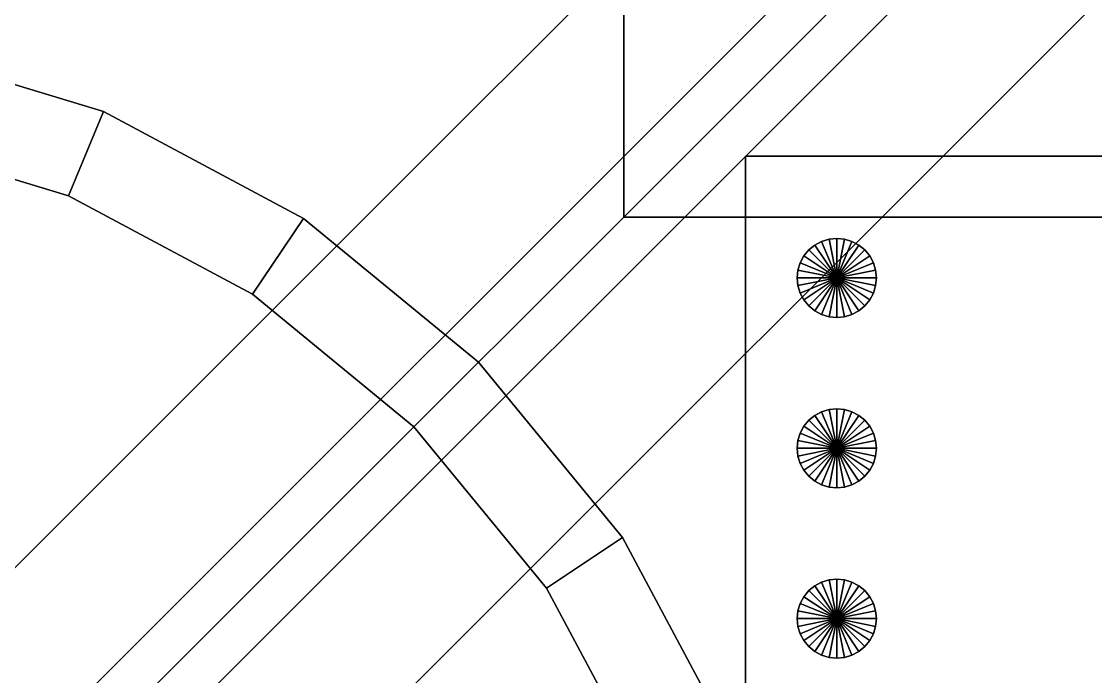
# Model space of a CAD drawing. Extents: x -65 to 400, y -475 to 105.
# Drawn here: x -25.89 to -8.25, y -23.55 to -12.79 of the extents above; entities that cross this region are included whole.
import ezdxf

# ---------------------------------------------------------------- set-up
doc = ezdxf.new("R2010")
doc.units = 0
for name, color, linetype in [('DRONE_ELECTRONICS', 3, 'CONTINUOUS'), ('DRONE_FRAME', 8, 'CONTINUOUS'), ('GROUND', 8, 'CONTINUOUS'), ('POWER', 1, 'CONTINUOUS')]:
    doc.layers.add(name, color=color, linetype=linetype)

msp = doc.modelspace()

# ---------------------------------------------------------------- linework, layer by layer
at = {"layer": 'DRONE_ELECTRONICS'}
for points in [[(-14, -33, 9), (14, -33, 9), (14, -15, 9), (-14, -15, 9)], [(-14, -33, 10.6), (14, -33, 10.6), (14, -15, 10.6), (-14, -15, 10.6)], [(14, -15, 9), (-14, -15, 9), (-14, -15, 10.6), (14, -15, 10.6)], [(-14, -15, 9), (-14, -33, 9), (-14, -33, 10.6), (-14, -15, 10.6)]]:
    msp.add_3dface(points, dxfattribs=at)
at = {"layer": 'DRONE_FRAME'}
for points in [[(-16, -16), (16, -16), (16, 16), (-16, 16)], [(-16, -16, 2.3), (16, -16, 2.3), (16, 16, 2.3), (-16, 16, 2.3)], [(-16, 16), (-16, -16), (-16, -16, 2.3), (-16, 16, 2.3)], [(2.121, -2.121), (-29.699, -33.941), (-33.941, -29.699), (-2.121, 2.121)], [(2.121, -2.121, 2.3), (-29.699, -33.941, 2.3), (-33.941, -29.699, 2.3), (-2.121, 2.121, 2.3)], [(-33.941, -29.699), (-2.121, 2.121), (-2.121, 2.121, 2.3), (-33.941, -29.699, 2.3)], [(2.121, -2.121), (-29.699, -33.941), (-29.699, -33.941, 2.3), (2.121, -2.121, 2.3)], [(-24.549, -14.266), (-28.113, -13.185), (-28.406, -14.656), (-25.123, -15.652)], [(-24.549, -14.266, 23), (-28.113, -13.185, 23), (-28.406, -14.656, 23), (-25.123, -15.652, 23)], [(-24.549, -14.266), (-28.113, -13.185), (-28.113, -13.185, 23), (-24.549, -14.266, 23)], [(-21.264, -16.022), (-24.549, -14.266), (-25.123, -15.652), (-22.098, -17.269)], [(-21.264, -16.022, 23), (-24.549, -14.266, 23), (-25.123, -15.652, 23), (-22.098, -17.269, 23)], [(-21.264, -16.022), (-24.549, -14.266), (-24.549, -14.266, 23), (-21.264, -16.022, 23)], [(-25.123, -15.652), (-28.406, -14.656), (-28.406, -14.656, 23), (-25.123, -15.652, 23)], [(-22.098, -17.269), (-25.123, -15.652), (-25.123, -15.652, 23), (-22.098, -17.269, 23)], [(-18.385, -18.385), (-21.264, -16.022), (-22.098, -17.269), (-19.446, -19.446)], [(-18.385, -18.385, 23), (-21.264, -16.022, 23), (-22.098, -17.269, 23), (-19.446, -19.446, 23)], [(-18.385, -18.385), (-21.264, -16.022), (-21.264, -16.022, 23), (-18.385, -18.385, 23)], [(-16, -16), (16, -16), (16, -16, 2.3), (-16, -16, 2.3)], [(-19.446, -19.446), (-22.098, -17.269), (-22.098, -17.269, 23), (-19.446, -19.446, 23)], [(-16.022, -21.264), (-18.385, -18.385), (-19.446, -19.446), (-17.269, -22.098)], [(-16.022, -21.264, 23), (-18.385, -18.385, 23), (-19.446, -19.446, 23), (-17.269, -22.098, 23)], [(-16.022, -21.264), (-18.385, -18.385), (-18.385, -18.385, 23), (-16.022, -21.264, 23)], [(-17.269, -22.098), (-19.446, -19.446), (-19.446, -19.446, 23), (-17.269, -22.098, 23)], [(-14.266, -24.549), (-16.022, -21.264), (-17.269, -22.098), (-15.652, -25.123)], [(-14.266, -24.549, 23), (-16.022, -21.264, 23), (-17.269, -22.098, 23), (-15.652, -25.123, 23)], [(-14.266, -24.549), (-16.022, -21.264), (-16.022, -21.264, 23), (-14.266, -24.549, 23)], [(-15.652, -25.123), (-17.269, -22.098), (-17.269, -22.098, 23), (-15.652, -25.123, 23)]]:
    msp.add_3dface(points, dxfattribs=at)
at = {"layer": 'GROUND'}
msp.add_line((-30.82, -31.82, 3), (-8.546, -9.546, 4), dxfattribs=at)
at = {"layer": 'POWER'}
for p, q in [((-32.82, -31.82, 3), (-10.546, -9.546, 4)), ((-31.82, -31.82, 3), (-9.546, -9.546, 4))]:
    msp.add_line(p, q, dxfattribs=at)
for points in [[(-12.749, -16.399, 10.6), (-12.861, -16.46, 10.6), (-12.861, -16.46, 11.6), (-12.749, -16.399, 11.6)], [(-12.749, -16.399, 10.6), (-12.861, -16.46, 10.6), (-12.5, -17, 10.6)], [(-12.749, -16.399, 11.6), (-12.861, -16.46, 11.6), (-12.5, -17, 11.6)], [(-12.627, -16.362, 10.6), (-12.749, -16.399, 10.6), (-12.749, -16.399, 11.6), (-12.627, -16.362, 11.6)], [(-12.627, -16.362, 10.6), (-12.749, -16.399, 10.6), (-12.5, -17, 10.6)], [(-12.627, -16.362, 11.6), (-12.749, -16.399, 11.6), (-12.5, -17, 11.6)], [(-12.5, -16.35, 10.6), (-12.627, -16.362, 10.6), (-12.627, -16.362, 11.6), (-12.5, -16.35, 11.6)], [(-12.5, -16.35, 10.6), (-12.627, -16.362, 10.6), (-12.5, -17, 10.6)], [(-12.5, -16.35, 11.6), (-12.627, -16.362, 11.6), (-12.5, -17, 11.6)], [(-12.373, -16.362, 10.6), (-12.5, -16.35, 10.6), (-12.5, -16.35, 11.6), (-12.373, -16.362, 11.6)], [(-12.373, -16.362, 10.6), (-12.5, -16.35, 10.6), (-12.5, -17, 10.6)], [(-12.373, -16.362, 11.6), (-12.5, -16.35, 11.6), (-12.5, -17, 11.6)], [(-12.251, -16.399, 10.6), (-12.373, -16.362, 10.6), (-12.5, -17, 10.6)], [(-12.251, -16.399, 11.6), (-12.373, -16.362, 11.6), (-12.5, -17, 11.6)], [(-12.139, -16.46, 10.6), (-12.251, -16.399, 10.6), (-12.5, -17, 10.6)], [(-12.139, -16.46, 11.6), (-12.251, -16.399, 11.6), (-12.5, -17, 11.6)], [(-12.251, -16.399, 10.6), (-12.373, -16.362, 10.6), (-12.373, -16.362, 11.6), (-12.251, -16.399, 11.6)], [(-12.139, -16.46, 10.6), (-12.251, -16.399, 10.6), (-12.251, -16.399, 11.6), (-12.139, -16.46, 11.6)], [(-12.96, -16.54, 10.6), (-13.04, -16.639, 10.6), (-13.04, -16.639, 11.6), (-12.96, -16.54, 11.6)], [(-12.96, -16.54, 10.6), (-13.04, -16.639, 10.6), (-12.5, -17, 10.6)], [(-12.96, -16.54, 11.6), (-13.04, -16.639, 11.6), (-12.5, -17, 11.6)], [(-12.861, -16.46, 10.6), (-12.96, -16.54, 10.6), (-12.96, -16.54, 11.6), (-12.861, -16.46, 11.6)], [(-12.861, -16.46, 10.6), (-12.96, -16.54, 10.6), (-12.5, -17, 10.6)], [(-12.861, -16.46, 11.6), (-12.96, -16.54, 11.6), (-12.5, -17, 11.6)], [(-12.04, -16.54, 10.6), (-12.139, -16.46, 10.6), (-12.5, -17, 10.6)], [(-12.04, -16.54, 11.6), (-12.139, -16.46, 11.6), (-12.5, -17, 11.6)], [(-11.96, -16.639, 10.6), (-12.04, -16.54, 10.6), (-12.5, -17, 10.6)], [(-11.96, -16.639, 11.6), (-12.04, -16.54, 11.6), (-12.5, -17, 11.6)], [(-12.04, -16.54, 10.6), (-12.139, -16.46, 10.6), (-12.139, -16.46, 11.6), (-12.04, -16.54, 11.6)], [(-11.96, -16.639, 10.6), (-12.04, -16.54, 10.6), (-12.04, -16.54, 11.6), (-11.96, -16.639, 11.6)], [(-13.101, -16.751, 10.6), (-13.138, -16.873, 10.6), (-13.138, -16.873, 11.6), (-13.101, -16.751, 11.6)], [(-13.101, -16.751, 10.6), (-13.138, -16.873, 10.6), (-12.5, -17, 10.6)], [(-13.101, -16.751, 11.6), (-13.138, -16.873, 11.6), (-12.5, -17, 11.6)], [(-13.04, -16.639, 10.6), (-13.101, -16.751, 10.6), (-13.101, -16.751, 11.6), (-13.04, -16.639, 11.6)], [(-13.04, -16.639, 10.6), (-13.101, -16.751, 10.6), (-12.5, -17, 10.6)], [(-13.04, -16.639, 11.6), (-13.101, -16.751, 11.6), (-12.5, -17, 11.6)], [(-11.899, -16.751, 10.6), (-11.96, -16.639, 10.6), (-12.5, -17, 10.6)], [(-11.899, -16.751, 11.6), (-11.96, -16.639, 11.6), (-12.5, -17, 11.6)], [(-11.862, -16.873, 10.6), (-11.899, -16.751, 10.6), (-12.5, -17, 10.6)], [(-11.862, -16.873, 11.6), (-11.899, -16.751, 11.6), (-12.5, -17, 11.6)], [(-11.899, -16.751, 10.6), (-11.96, -16.639, 10.6), (-11.96, -16.639, 11.6), (-11.899, -16.751, 11.6)], [(-11.862, -16.873, 10.6), (-11.899, -16.751, 10.6), (-11.899, -16.751, 11.6), (-11.862, -16.873, 11.6)], [(-13.138, -16.873, 10.6), (-13.15, -17, 10.6), (-13.15, -17, 11.6), (-13.138, -16.873, 11.6)], [(-13.138, -16.873, 10.6), (-13.15, -17, 10.6), (-12.5, -17, 10.6)], [(-13.138, -16.873, 11.6), (-13.15, -17, 11.6), (-12.5, -17, 11.6)], [(-11.85, -17, 10.6), (-11.862, -16.873, 10.6), (-12.5, -17, 10.6)], [(-11.85, -17, 11.6), (-11.862, -16.873, 11.6), (-12.5, -17, 11.6)], [(-11.85, -17, 10.6), (-11.862, -16.873, 10.6), (-11.862, -16.873, 11.6), (-11.85, -17, 11.6)], [(-13.15, -17, 10.6), (-13.138, -17.127, 10.6), (-13.138, -17.127, 11.6), (-13.15, -17, 11.6)], [(-13.15, -17, 10.6), (-13.138, -17.127, 10.6), (-12.5, -17, 10.6)], [(-13.15, -17, 11.6), (-13.138, -17.127, 11.6), (-12.5, -17, 11.6)], [(-13.138, -17.127, 10.6), (-13.101, -17.249, 10.6), (-12.5, -17, 10.6)], [(-13.138, -17.127, 11.6), (-13.101, -17.249, 11.6), (-12.5, -17, 11.6)], [(-13.101, -17.249, 10.6), (-13.04, -17.361, 10.6), (-12.5, -17, 10.6)], [(-13.101, -17.249, 11.6), (-13.04, -17.361, 11.6), (-12.5, -17, 11.6)], [(-13.04, -17.361, 10.6), (-12.96, -17.46, 10.6), (-12.5, -17, 10.6)], [(-13.04, -17.361, 11.6), (-12.96, -17.46, 11.6), (-12.5, -17, 11.6)], [(-12.96, -17.46, 10.6), (-12.861, -17.54, 10.6), (-12.5, -17, 10.6)], [(-12.96, -17.46, 11.6), (-12.861, -17.54, 11.6), (-12.5, -17, 11.6)], [(-12.861, -17.54, 10.6), (-12.749, -17.601, 10.6), (-12.5, -17, 10.6)], [(-12.861, -17.54, 11.6), (-12.749, -17.601, 11.6), (-12.5, -17, 11.6)], [(-12.749, -17.601, 10.6), (-12.627, -17.638, 10.6), (-12.5, -17, 10.6)], [(-12.749, -17.601, 11.6), (-12.627, -17.638, 11.6), (-12.5, -17, 11.6)], [(-12.627, -17.638, 10.6), (-12.5, -17.65, 10.6), (-12.5, -17, 10.6)], [(-12.627, -17.638, 11.6), (-12.5, -17.65, 11.6), (-12.5, -17, 11.6)], [(-12.5, -17.65, 10.6), (-12.373, -17.638, 10.6), (-12.5, -17, 10.6)], [(-12.5, -17.65, 11.6), (-12.373, -17.638, 11.6), (-12.5, -17, 11.6)], [(-12.373, -17.638, 10.6), (-12.251, -17.601, 10.6), (-12.5, -17, 10.6)], [(-12.373, -17.638, 11.6), (-12.251, -17.601, 11.6), (-12.5, -17, 11.6)], [(-12.251, -17.601, 10.6), (-12.139, -17.54, 10.6), (-12.5, -17, 10.6)], [(-12.251, -17.601, 11.6), (-12.139, -17.54, 11.6), (-12.5, -17, 11.6)], [(-12.139, -17.54, 10.6), (-12.04, -17.46, 10.6), (-12.5, -17, 10.6)], [(-12.139, -17.54, 11.6), (-12.04, -17.46, 11.6), (-12.5, -17, 11.6)], [(-12.04, -17.46, 10.6), (-11.96, -17.361, 10.6), (-12.5, -17, 10.6)], [(-12.04, -17.46, 11.6), (-11.96, -17.361, 11.6), (-12.5, -17, 11.6)], [(-11.96, -17.361, 10.6), (-11.899, -17.249, 10.6), (-12.5, -17, 10.6)], [(-11.96, -17.361, 11.6), (-11.899, -17.249, 11.6), (-12.5, -17, 11.6)], [(-11.899, -17.249, 10.6), (-11.862, -17.127, 10.6), (-12.5, -17, 10.6)], [(-11.899, -17.249, 11.6), (-11.862, -17.127, 11.6), (-12.5, -17, 11.6)], [(-11.862, -17.127, 10.6), (-11.85, -17, 10.6), (-12.5, -17, 10.6)], [(-11.862, -17.127, 11.6), (-11.85, -17, 11.6), (-12.5, -17, 11.6)], [(-11.862, -17.127, 10.6), (-11.85, -17, 10.6), (-11.85, -17, 11.6), (-11.862, -17.127, 11.6)], [(-13.138, -17.127, 10.6), (-13.101, -17.249, 10.6), (-13.101, -17.249, 11.6), (-13.138, -17.127, 11.6)], [(-13.101, -17.249, 10.6), (-13.04, -17.361, 10.6), (-13.04, -17.361, 11.6), (-13.101, -17.249, 11.6)], [(-11.96, -17.361, 10.6), (-11.899, -17.249, 10.6), (-11.899, -17.249, 11.6), (-11.96, -17.361, 11.6)], [(-11.899, -17.249, 10.6), (-11.862, -17.127, 10.6), (-11.862, -17.127, 11.6), (-11.899, -17.249, 11.6)], [(-13.04, -17.361, 10.6), (-12.96, -17.46, 10.6), (-12.96, -17.46, 11.6), (-13.04, -17.361, 11.6)], [(-12.96, -17.46, 10.6), (-12.861, -17.54, 10.6), (-12.861, -17.54, 11.6), (-12.96, -17.46, 11.6)], [(-12.139, -17.54, 10.6), (-12.04, -17.46, 10.6), (-12.04, -17.46, 11.6), (-12.139, -17.54, 11.6)], [(-12.04, -17.46, 10.6), (-11.96, -17.361, 10.6), (-11.96, -17.361, 11.6), (-12.04, -17.46, 11.6)], [(-12.861, -17.54, 10.6), (-12.749, -17.601, 10.6), (-12.749, -17.601, 11.6), (-12.861, -17.54, 11.6)], [(-12.749, -17.601, 10.6), (-12.627, -17.638, 10.6), (-12.627, -17.638, 11.6), (-12.749, -17.601, 11.6)], [(-12.627, -17.638, 10.6), (-12.5, -17.65, 10.6), (-12.5, -17.65, 11.6), (-12.627, -17.638, 11.6)], [(-12.5, -17.65, 10.6), (-12.373, -17.638, 10.6), (-12.373, -17.638, 11.6), (-12.5, -17.65, 11.6)], [(-12.373, -17.638, 10.6), (-12.251, -17.601, 10.6), (-12.251, -17.601, 11.6), (-12.373, -17.638, 11.6)], [(-12.251, -17.601, 10.6), (-12.139, -17.54, 10.6), (-12.139, -17.54, 11.6), (-12.251, -17.601, 11.6)], [(-12.749, -19.199, 10.6), (-12.861, -19.26, 10.6), (-12.861, -19.26, 11.6), (-12.749, -19.199, 11.6)], [(-12.749, -19.199, 10.6), (-12.861, -19.26, 10.6), (-12.5, -19.8, 10.6)], [(-12.749, -19.199, 11.6), (-12.861, -19.26, 11.6), (-12.5, -19.8, 11.6)], [(-12.627, -19.162, 10.6), (-12.749, -19.199, 10.6), (-12.749, -19.199, 11.6), (-12.627, -19.162, 11.6)], [(-12.627, -19.162, 10.6), (-12.749, -19.199, 10.6), (-12.5, -19.8, 10.6)], [(-12.627, -19.162, 11.6), (-12.749, -19.199, 11.6), (-12.5, -19.8, 11.6)], [(-12.5, -19.15, 10.6), (-12.627, -19.162, 10.6), (-12.627, -19.162, 11.6), (-12.5, -19.15, 11.6)], [(-12.5, -19.15, 10.6), (-12.627, -19.162, 10.6), (-12.5, -19.8, 10.6)], [(-12.5, -19.15, 11.6), (-12.627, -19.162, 11.6), (-12.5, -19.8, 11.6)], [(-12.373, -19.162, 10.6), (-12.5, -19.15, 10.6), (-12.5, -19.15, 11.6), (-12.373, -19.162, 11.6)], [(-12.373, -19.162, 10.6), (-12.5, -19.15, 10.6), (-12.5, -19.8, 10.6)], [(-12.373, -19.162, 11.6), (-12.5, -19.15, 11.6), (-12.5, -19.8, 11.6)], [(-12.251, -19.199, 10.6), (-12.373, -19.162, 10.6), (-12.5, -19.8, 10.6)], [(-12.251, -19.199, 11.6), (-12.373, -19.162, 11.6), (-12.5, -19.8, 11.6)], [(-12.139, -19.26, 10.6), (-12.251, -19.199, 10.6), (-12.5, -19.8, 10.6)], [(-12.139, -19.26, 11.6), (-12.251, -19.199, 11.6), (-12.5, -19.8, 11.6)], [(-12.251, -19.199, 10.6), (-12.373, -19.162, 10.6), (-12.373, -19.162, 11.6), (-12.251, -19.199, 11.6)], [(-12.139, -19.26, 10.6), (-12.251, -19.199, 10.6), (-12.251, -19.199, 11.6), (-12.139, -19.26, 11.6)], [(-12.96, -19.34, 10.6), (-13.04, -19.439, 10.6), (-13.04, -19.439, 11.6), (-12.96, -19.34, 11.6)], [(-12.96, -19.34, 10.6), (-13.04, -19.439, 10.6), (-12.5, -19.8, 10.6)], [(-12.96, -19.34, 11.6), (-13.04, -19.439, 11.6), (-12.5, -19.8, 11.6)], [(-12.861, -19.26, 10.6), (-12.96, -19.34, 10.6), (-12.96, -19.34, 11.6), (-12.861, -19.26, 11.6)], [(-12.861, -19.26, 10.6), (-12.96, -19.34, 10.6), (-12.5, -19.8, 10.6)], [(-12.861, -19.26, 11.6), (-12.96, -19.34, 11.6), (-12.5, -19.8, 11.6)], [(-12.04, -19.34, 10.6), (-12.139, -19.26, 10.6), (-12.5, -19.8, 10.6)], [(-12.04, -19.34, 11.6), (-12.139, -19.26, 11.6), (-12.5, -19.8, 11.6)], [(-11.96, -19.439, 10.6), (-12.04, -19.34, 10.6), (-12.5, -19.8, 10.6)], [(-11.96, -19.439, 11.6), (-12.04, -19.34, 11.6), (-12.5, -19.8, 11.6)], [(-12.04, -19.34, 10.6), (-12.139, -19.26, 10.6), (-12.139, -19.26, 11.6), (-12.04, -19.34, 11.6)], [(-11.96, -19.439, 10.6), (-12.04, -19.34, 10.6), (-12.04, -19.34, 11.6), (-11.96, -19.439, 11.6)], [(-13.101, -19.551, 10.6), (-13.138, -19.673, 10.6), (-13.138, -19.673, 11.6), (-13.101, -19.551, 11.6)], [(-13.101, -19.551, 10.6), (-13.138, -19.673, 10.6), (-12.5, -19.8, 10.6)], [(-13.101, -19.551, 11.6), (-13.138, -19.673, 11.6), (-12.5, -19.8, 11.6)], [(-13.04, -19.439, 10.6), (-13.101, -19.551, 10.6), (-13.101, -19.551, 11.6), (-13.04, -19.439, 11.6)], [(-13.04, -19.439, 10.6), (-13.101, -19.551, 10.6), (-12.5, -19.8, 10.6)], [(-13.04, -19.439, 11.6), (-13.101, -19.551, 11.6), (-12.5, -19.8, 11.6)], [(-11.899, -19.551, 10.6), (-11.96, -19.439, 10.6), (-12.5, -19.8, 10.6)], [(-11.899, -19.551, 11.6), (-11.96, -19.439, 11.6), (-12.5, -19.8, 11.6)], [(-11.862, -19.673, 10.6), (-11.899, -19.551, 10.6), (-12.5, -19.8, 10.6)], [(-11.862, -19.673, 11.6), (-11.899, -19.551, 11.6), (-12.5, -19.8, 11.6)], [(-11.899, -19.551, 10.6), (-11.96, -19.439, 10.6), (-11.96, -19.439, 11.6), (-11.899, -19.551, 11.6)], [(-11.862, -19.673, 10.6), (-11.899, -19.551, 10.6), (-11.899, -19.551, 11.6), (-11.862, -19.673, 11.6)], [(-13.138, -19.673, 10.6), (-13.15, -19.8, 10.6), (-13.15, -19.8, 11.6), (-13.138, -19.673, 11.6)], [(-13.138, -19.673, 10.6), (-13.15, -19.8, 10.6), (-12.5, -19.8, 10.6)], [(-13.138, -19.673, 11.6), (-13.15, -19.8, 11.6), (-12.5, -19.8, 11.6)], [(-11.85, -19.8, 10.6), (-11.862, -19.673, 10.6), (-12.5, -19.8, 10.6)], [(-11.85, -19.8, 11.6), (-11.862, -19.673, 11.6), (-12.5, -19.8, 11.6)], [(-11.85, -19.8, 10.6), (-11.862, -19.673, 10.6), (-11.862, -19.673, 11.6), (-11.85, -19.8, 11.6)], [(-13.15, -19.8, 10.6), (-13.138, -19.927, 10.6), (-13.138, -19.927, 11.6), (-13.15, -19.8, 11.6)], [(-13.15, -19.8, 10.6), (-13.138, -19.927, 10.6), (-12.5, -19.8, 10.6)], [(-13.15, -19.8, 11.6), (-13.138, -19.927, 11.6), (-12.5, -19.8, 11.6)], [(-13.138, -19.927, 10.6), (-13.101, -20.049, 10.6), (-12.5, -19.8, 10.6)], [(-13.138, -19.927, 11.6), (-13.101, -20.049, 11.6), (-12.5, -19.8, 11.6)], [(-13.138, -19.927, 10.6), (-13.101, -20.049, 10.6), (-13.101, -20.049, 11.6), (-13.138, -19.927, 11.6)], [(-13.101, -20.049, 10.6), (-13.04, -20.161, 10.6), (-12.5, -19.8, 10.6)], [(-13.101, -20.049, 11.6), (-13.04, -20.161, 11.6), (-12.5, -19.8, 11.6)], [(-13.04, -20.161, 10.6), (-12.96, -20.26, 10.6), (-12.5, -19.8, 10.6)], [(-13.04, -20.161, 11.6), (-12.96, -20.26, 11.6), (-12.5, -19.8, 11.6)], [(-12.96, -20.26, 10.6), (-12.861, -20.34, 10.6), (-12.5, -19.8, 10.6)], [(-12.96, -20.26, 11.6), (-12.861, -20.34, 11.6), (-12.5, -19.8, 11.6)], [(-12.861, -20.34, 10.6), (-12.749, -20.401, 10.6), (-12.5, -19.8, 10.6)], [(-12.861, -20.34, 11.6), (-12.749, -20.401, 11.6), (-12.5, -19.8, 11.6)], [(-12.749, -20.401, 10.6), (-12.627, -20.438, 10.6), (-12.5, -19.8, 10.6)], [(-12.749, -20.401, 11.6), (-12.627, -20.438, 11.6), (-12.5, -19.8, 11.6)], [(-12.627, -20.438, 10.6), (-12.5, -20.45, 10.6), (-12.5, -19.8, 10.6)], [(-12.627, -20.438, 11.6), (-12.5, -20.45, 11.6), (-12.5, -19.8, 11.6)], [(-12.5, -20.45, 10.6), (-12.373, -20.438, 10.6), (-12.5, -19.8, 10.6)], [(-12.5, -20.45, 11.6), (-12.373, -20.438, 11.6), (-12.5, -19.8, 11.6)], [(-12.373, -20.438, 10.6), (-12.251, -20.401, 10.6), (-12.5, -19.8, 10.6)], [(-12.373, -20.438, 11.6), (-12.251, -20.401, 11.6), (-12.5, -19.8, 11.6)], [(-12.251, -20.401, 10.6), (-12.139, -20.34, 10.6), (-12.5, -19.8, 10.6)], [(-12.251, -20.401, 11.6), (-12.139, -20.34, 11.6), (-12.5, -19.8, 11.6)], [(-12.139, -20.34, 10.6), (-12.04, -20.26, 10.6), (-12.5, -19.8, 10.6)], [(-12.139, -20.34, 11.6), (-12.04, -20.26, 11.6), (-12.5, -19.8, 11.6)], [(-12.04, -20.26, 10.6), (-11.96, -20.161, 10.6), (-12.5, -19.8, 10.6)], [(-12.04, -20.26, 11.6), (-11.96, -20.161, 11.6), (-12.5, -19.8, 11.6)], [(-11.96, -20.161, 10.6), (-11.899, -20.049, 10.6), (-12.5, -19.8, 10.6)], [(-11.96, -20.161, 11.6), (-11.899, -20.049, 11.6), (-12.5, -19.8, 11.6)], [(-11.899, -20.049, 10.6), (-11.862, -19.927, 10.6), (-12.5, -19.8, 10.6)], [(-11.899, -20.049, 11.6), (-11.862, -19.927, 11.6), (-12.5, -19.8, 11.6)], [(-11.862, -19.927, 10.6), (-11.85, -19.8, 10.6), (-12.5, -19.8, 10.6)], [(-11.862, -19.927, 11.6), (-11.85, -19.8, 11.6), (-12.5, -19.8, 11.6)], [(-11.899, -20.049, 10.6), (-11.862, -19.927, 10.6), (-11.862, -19.927, 11.6), (-11.899, -20.049, 11.6)], [(-11.862, -19.927, 10.6), (-11.85, -19.8, 10.6), (-11.85, -19.8, 11.6), (-11.862, -19.927, 11.6)], [(-13.101, -20.049, 10.6), (-13.04, -20.161, 10.6), (-13.04, -20.161, 11.6), (-13.101, -20.049, 11.6)], [(-11.96, -20.161, 10.6), (-11.899, -20.049, 10.6), (-11.899, -20.049, 11.6), (-11.96, -20.161, 11.6)], [(-13.04, -20.161, 10.6), (-12.96, -20.26, 10.6), (-12.96, -20.26, 11.6), (-13.04, -20.161, 11.6)], [(-12.96, -20.26, 10.6), (-12.861, -20.34, 10.6), (-12.861, -20.34, 11.6), (-12.96, -20.26, 11.6)], [(-12.139, -20.34, 10.6), (-12.04, -20.26, 10.6), (-12.04, -20.26, 11.6), (-12.139, -20.34, 11.6)], [(-12.04, -20.26, 10.6), (-11.96, -20.161, 10.6), (-11.96, -20.161, 11.6), (-12.04, -20.26, 11.6)], [(-12.861, -20.34, 10.6), (-12.749, -20.401, 10.6), (-12.749, -20.401, 11.6), (-12.861, -20.34, 11.6)], [(-12.749, -20.401, 10.6), (-12.627, -20.438, 10.6), (-12.627, -20.438, 11.6), (-12.749, -20.401, 11.6)], [(-12.627, -20.438, 10.6), (-12.5, -20.45, 10.6), (-12.5, -20.45, 11.6), (-12.627, -20.438, 11.6)], [(-12.5, -20.45, 10.6), (-12.373, -20.438, 10.6), (-12.373, -20.438, 11.6), (-12.5, -20.45, 11.6)], [(-12.373, -20.438, 10.6), (-12.251, -20.401, 10.6), (-12.251, -20.401, 11.6), (-12.373, -20.438, 11.6)], [(-12.251, -20.401, 10.6), (-12.139, -20.34, 10.6), (-12.139, -20.34, 11.6), (-12.251, -20.401, 11.6)], [(-12.749, -21.999, 10.6), (-12.861, -22.06, 10.6), (-12.861, -22.06, 11.6), (-12.749, -21.999, 11.6)], [(-12.749, -21.999, 10.6), (-12.861, -22.06, 10.6), (-12.5, -22.6, 10.6)], [(-12.749, -21.999, 11.6), (-12.861, -22.06, 11.6), (-12.5, -22.6, 11.6)], [(-12.627, -21.962, 10.6), (-12.749, -21.999, 10.6), (-12.749, -21.999, 11.6), (-12.627, -21.962, 11.6)], [(-12.627, -21.962, 10.6), (-12.749, -21.999, 10.6), (-12.5, -22.6, 10.6)], [(-12.627, -21.962, 11.6), (-12.749, -21.999, 11.6), (-12.5, -22.6, 11.6)], [(-12.5, -21.95, 10.6), (-12.627, -21.962, 10.6), (-12.627, -21.962, 11.6), (-12.5, -21.95, 11.6)], [(-12.5, -21.95, 10.6), (-12.627, -21.962, 10.6), (-12.5, -22.6, 10.6)], [(-12.5, -21.95, 11.6), (-12.627, -21.962, 11.6), (-12.5, -22.6, 11.6)], [(-12.373, -21.962, 10.6), (-12.5, -21.95, 10.6), (-12.5, -21.95, 11.6), (-12.373, -21.962, 11.6)], [(-12.373, -21.962, 10.6), (-12.5, -21.95, 10.6), (-12.5, -22.6, 10.6)], [(-12.373, -21.962, 11.6), (-12.5, -21.95, 11.6), (-12.5, -22.6, 11.6)], [(-12.251, -21.999, 10.6), (-12.373, -21.962, 10.6), (-12.5, -22.6, 10.6)], [(-12.251, -21.999, 11.6), (-12.373, -21.962, 11.6), (-12.5, -22.6, 11.6)], [(-12.139, -22.06, 10.6), (-12.251, -21.999, 10.6), (-12.5, -22.6, 10.6)], [(-12.139, -22.06, 11.6), (-12.251, -21.999, 11.6), (-12.5, -22.6, 11.6)], [(-12.251, -21.999, 10.6), (-12.373, -21.962, 10.6), (-12.373, -21.962, 11.6), (-12.251, -21.999, 11.6)], [(-12.139, -22.06, 10.6), (-12.251, -21.999, 10.6), (-12.251, -21.999, 11.6), (-12.139, -22.06, 11.6)], [(-12.96, -22.14, 10.6), (-13.04, -22.239, 10.6), (-13.04, -22.239, 11.6), (-12.96, -22.14, 11.6)], [(-12.96, -22.14, 10.6), (-13.04, -22.239, 10.6), (-12.5, -22.6, 10.6)], [(-12.96, -22.14, 11.6), (-13.04, -22.239, 11.6), (-12.5, -22.6, 11.6)], [(-12.861, -22.06, 10.6), (-12.96, -22.14, 10.6), (-12.96, -22.14, 11.6), (-12.861, -22.06, 11.6)], [(-12.861, -22.06, 10.6), (-12.96, -22.14, 10.6), (-12.5, -22.6, 10.6)], [(-12.861, -22.06, 11.6), (-12.96, -22.14, 11.6), (-12.5, -22.6, 11.6)], [(-12.04, -22.14, 10.6), (-12.139, -22.06, 10.6), (-12.5, -22.6, 10.6)], [(-12.04, -22.14, 11.6), (-12.139, -22.06, 11.6), (-12.5, -22.6, 11.6)], [(-11.96, -22.239, 10.6), (-12.04, -22.14, 10.6), (-12.5, -22.6, 10.6)], [(-11.96, -22.239, 11.6), (-12.04, -22.14, 11.6), (-12.5, -22.6, 11.6)], [(-12.04, -22.14, 10.6), (-12.139, -22.06, 10.6), (-12.139, -22.06, 11.6), (-12.04, -22.14, 11.6)], [(-11.96, -22.239, 10.6), (-12.04, -22.14, 10.6), (-12.04, -22.14, 11.6), (-11.96, -22.239, 11.6)], [(-13.101, -22.351, 10.6), (-13.138, -22.473, 10.6), (-13.138, -22.473, 11.6), (-13.101, -22.351, 11.6)], [(-13.101, -22.351, 10.6), (-13.138, -22.473, 10.6), (-12.5, -22.6, 10.6)], [(-13.101, -22.351, 11.6), (-13.138, -22.473, 11.6), (-12.5, -22.6, 11.6)], [(-13.04, -22.239, 10.6), (-13.101, -22.351, 10.6), (-13.101, -22.351, 11.6), (-13.04, -22.239, 11.6)], [(-13.04, -22.239, 10.6), (-13.101, -22.351, 10.6), (-12.5, -22.6, 10.6)], [(-13.04, -22.239, 11.6), (-13.101, -22.351, 11.6), (-12.5, -22.6, 11.6)], [(-11.899, -22.351, 10.6), (-11.96, -22.239, 10.6), (-12.5, -22.6, 10.6)], [(-11.899, -22.351, 11.6), (-11.96, -22.239, 11.6), (-12.5, -22.6, 11.6)], [(-11.862, -22.473, 10.6), (-11.899, -22.351, 10.6), (-12.5, -22.6, 10.6)], [(-11.862, -22.473, 11.6), (-11.899, -22.351, 11.6), (-12.5, -22.6, 11.6)], [(-11.899, -22.351, 10.6), (-11.96, -22.239, 10.6), (-11.96, -22.239, 11.6), (-11.899, -22.351, 11.6)], [(-11.862, -22.473, 10.6), (-11.899, -22.351, 10.6), (-11.899, -22.351, 11.6), (-11.862, -22.473, 11.6)], [(-13.138, -22.473, 10.6), (-13.15, -22.6, 10.6), (-13.15, -22.6, 11.6), (-13.138, -22.473, 11.6)], [(-13.138, -22.473, 10.6), (-13.15, -22.6, 10.6), (-12.5, -22.6, 10.6)], [(-13.138, -22.473, 11.6), (-13.15, -22.6, 11.6), (-12.5, -22.6, 11.6)], [(-11.85, -22.6, 10.6), (-11.862, -22.473, 10.6), (-12.5, -22.6, 10.6)], [(-11.85, -22.6, 11.6), (-11.862, -22.473, 11.6), (-12.5, -22.6, 11.6)], [(-11.85, -22.6, 10.6), (-11.862, -22.473, 10.6), (-11.862, -22.473, 11.6), (-11.85, -22.6, 11.6)], [(-13.15, -22.6, 10.6), (-13.138, -22.727, 10.6), (-13.138, -22.727, 11.6), (-13.15, -22.6, 11.6)], [(-13.15, -22.6, 10.6), (-13.138, -22.727, 10.6), (-12.5, -22.6, 10.6)], [(-13.15, -22.6, 11.6), (-13.138, -22.727, 11.6), (-12.5, -22.6, 11.6)], [(-13.138, -22.727, 10.6), (-13.101, -22.849, 10.6), (-12.5, -22.6, 10.6)], [(-13.138, -22.727, 11.6), (-13.101, -22.849, 11.6), (-12.5, -22.6, 11.6)], [(-13.138, -22.727, 10.6), (-13.101, -22.849, 10.6), (-13.101, -22.849, 11.6), (-13.138, -22.727, 11.6)], [(-13.101, -22.849, 10.6), (-13.04, -22.961, 10.6), (-12.5, -22.6, 10.6)], [(-13.101, -22.849, 11.6), (-13.04, -22.961, 11.6), (-12.5, -22.6, 11.6)], [(-13.04, -22.961, 10.6), (-12.96, -23.06, 10.6), (-12.5, -22.6, 10.6)], [(-13.04, -22.961, 11.6), (-12.96, -23.06, 11.6), (-12.5, -22.6, 11.6)], [(-12.96, -23.06, 10.6), (-12.861, -23.14, 10.6), (-12.5, -22.6, 10.6)], [(-12.96, -23.06, 11.6), (-12.861, -23.14, 11.6), (-12.5, -22.6, 11.6)], [(-12.861, -23.14, 10.6), (-12.749, -23.201, 10.6), (-12.5, -22.6, 10.6)], [(-12.861, -23.14, 11.6), (-12.749, -23.201, 11.6), (-12.5, -22.6, 11.6)], [(-12.749, -23.201, 10.6), (-12.627, -23.238, 10.6), (-12.5, -22.6, 10.6)], [(-12.749, -23.201, 11.6), (-12.627, -23.238, 11.6), (-12.5, -22.6, 11.6)], [(-12.627, -23.238, 10.6), (-12.5, -23.25, 10.6), (-12.5, -22.6, 10.6)], [(-12.627, -23.238, 11.6), (-12.5, -23.25, 11.6), (-12.5, -22.6, 11.6)], [(-12.5, -23.25, 10.6), (-12.373, -23.238, 10.6), (-12.5, -22.6, 10.6)], [(-12.5, -23.25, 11.6), (-12.373, -23.238, 11.6), (-12.5, -22.6, 11.6)], [(-12.373, -23.238, 10.6), (-12.251, -23.201, 10.6), (-12.5, -22.6, 10.6)], [(-12.373, -23.238, 11.6), (-12.251, -23.201, 11.6), (-12.5, -22.6, 11.6)], [(-12.251, -23.201, 10.6), (-12.139, -23.14, 10.6), (-12.5, -22.6, 10.6)], [(-12.251, -23.201, 11.6), (-12.139, -23.14, 11.6), (-12.5, -22.6, 11.6)], [(-12.139, -23.14, 10.6), (-12.04, -23.06, 10.6), (-12.5, -22.6, 10.6)], [(-12.139, -23.14, 11.6), (-12.04, -23.06, 11.6), (-12.5, -22.6, 11.6)], [(-12.04, -23.06, 10.6), (-11.96, -22.961, 10.6), (-12.5, -22.6, 10.6)], [(-12.04, -23.06, 11.6), (-11.96, -22.961, 11.6), (-12.5, -22.6, 11.6)], [(-11.96, -22.961, 10.6), (-11.899, -22.849, 10.6), (-12.5, -22.6, 10.6)], [(-11.96, -22.961, 11.6), (-11.899, -22.849, 11.6), (-12.5, -22.6, 11.6)], [(-11.899, -22.849, 10.6), (-11.862, -22.727, 10.6), (-12.5, -22.6, 10.6)], [(-11.899, -22.849, 11.6), (-11.862, -22.727, 11.6), (-12.5, -22.6, 11.6)], [(-11.862, -22.727, 10.6), (-11.85, -22.6, 10.6), (-12.5, -22.6, 10.6)], [(-11.862, -22.727, 11.6), (-11.85, -22.6, 11.6), (-12.5, -22.6, 11.6)], [(-11.899, -22.849, 10.6), (-11.862, -22.727, 10.6), (-11.862, -22.727, 11.6), (-11.899, -22.849, 11.6)], [(-11.862, -22.727, 10.6), (-11.85, -22.6, 10.6), (-11.85, -22.6, 11.6), (-11.862, -22.727, 11.6)], [(-13.101, -22.849, 10.6), (-13.04, -22.961, 10.6), (-13.04, -22.961, 11.6), (-13.101, -22.849, 11.6)], [(-11.96, -22.961, 10.6), (-11.899, -22.849, 10.6), (-11.899, -22.849, 11.6), (-11.96, -22.961, 11.6)], [(-13.04, -22.961, 10.6), (-12.96, -23.06, 10.6), (-12.96, -23.06, 11.6), (-13.04, -22.961, 11.6)], [(-12.96, -23.06, 10.6), (-12.861, -23.14, 10.6), (-12.861, -23.14, 11.6), (-12.96, -23.06, 11.6)], [(-12.139, -23.14, 10.6), (-12.04, -23.06, 10.6), (-12.04, -23.06, 11.6), (-12.139, -23.14, 11.6)], [(-12.04, -23.06, 10.6), (-11.96, -22.961, 10.6), (-11.96, -22.961, 11.6), (-12.04, -23.06, 11.6)], [(-12.861, -23.14, 10.6), (-12.749, -23.201, 10.6), (-12.749, -23.201, 11.6), (-12.861, -23.14, 11.6)], [(-12.749, -23.201, 10.6), (-12.627, -23.238, 10.6), (-12.627, -23.238, 11.6), (-12.749, -23.201, 11.6)], [(-12.627, -23.238, 10.6), (-12.5, -23.25, 10.6), (-12.5, -23.25, 11.6), (-12.627, -23.238, 11.6)], [(-12.5, -23.25, 10.6), (-12.373, -23.238, 10.6), (-12.373, -23.238, 11.6), (-12.5, -23.25, 11.6)], [(-12.373, -23.238, 10.6), (-12.251, -23.201, 10.6), (-12.251, -23.201, 11.6), (-12.373, -23.238, 11.6)], [(-12.251, -23.201, 10.6), (-12.139, -23.14, 10.6), (-12.139, -23.14, 11.6), (-12.251, -23.201, 11.6)]]:
    msp.add_3dface(points, dxfattribs=at)

doc.saveas('drawing.dxf')
